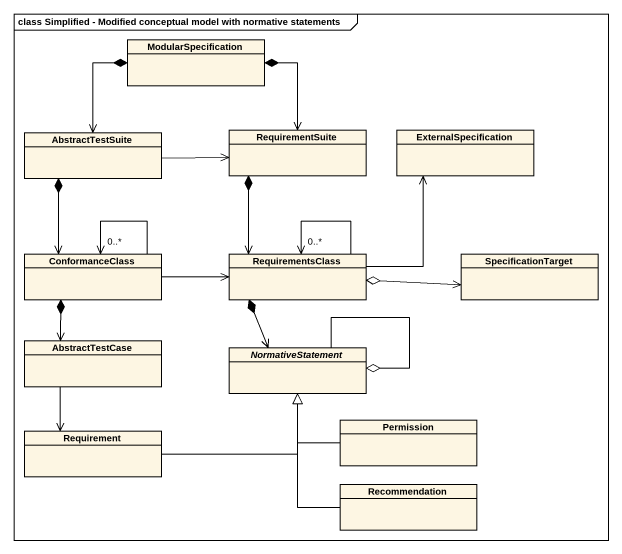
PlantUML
@startuml
mainframe class Simplified - Modified conceptual model with normative statements
hide circle
hide empty members
class ModularSpecification
class AbstractTestSuite
class RequirementSuite
class ExternalSpecification
class ConformanceClass
class RequirementsClass
class SpecificationTarget
class AbstractTestCase
abstract class NormativeStatement
class Permission
class Requirement
class Recommendation
AbstractTestSuite <-up-* ModularSpecification
AbstractTestSuite -right-> RequirementSuite
RequirementSuite <-up-* ModularSpecification
ConformanceClass <-up-* AbstractTestSuite
ConformanceClass --> "0..*" ConformanceClass
ConformanceClass -right-> RequirementsClass
RequirementsClass <-up-* RequirementSuite
RequirementsClass -up-> ExternalSpecification
RequirementsClass --> "0..*" RequirementsClass
RequirementsClass o-right-> SpecificationTarget
AbstractTestCase <-up-* ConformanceClass
AbstractTestCase --> Requirement
NormativeStatement <-up-* RequirementsClass
NormativeStatement o-- NormativeStatement
Permission -up-|> NormativeStatement
Requirement -right-|> NormativeStatement
Recommendation -up-|> NormativeStatement
@enduml
